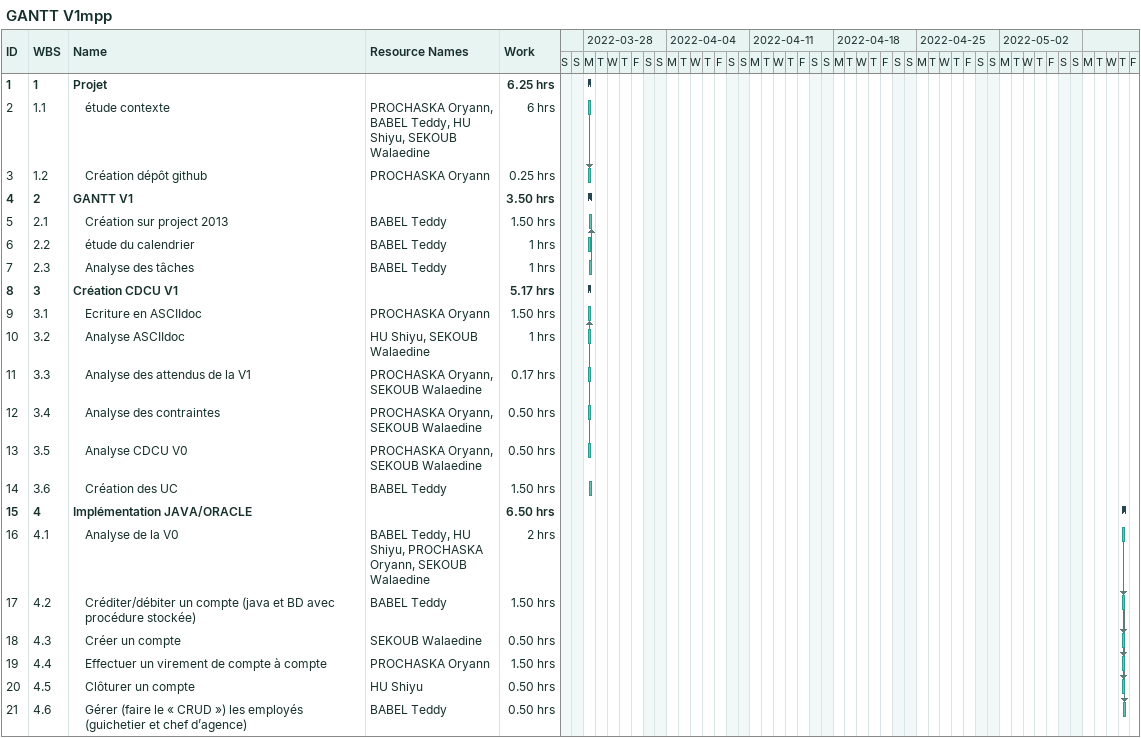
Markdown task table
GANTT V1mpp

| ID | WBS | Task | Start | Finish | Predecessors | Resources | Work (h) |
|---|---|---|---|---|---|---|---|
| 1 | 1 | **Projet** | 2022-03-28 | 2022-03-28 |  |  | 6.25 |
| 2 | 1.1 | étude contexte | 2022-03-28 | 2022-03-28 |  | PROCHASKA Oryann, BABEL Teddy, HU Shiyu, SEKOUB Walaedine | 6 |
| 3 | 1.2 | Création dépôt github | 2022-03-28 | 2022-03-28 | 2 | PROCHASKA Oryann | 0.25 |
| 4 | 2 | **GANTT V1** | 2022-03-28 | 2022-03-28 |  |  | 3.50 |
| 5 | 2.1 | Création sur project 2013 | 2022-03-28 | 2022-03-28 | 6, 7 | BABEL Teddy | 1.50 |
| 6 | 2.2 | étude du calendrier | 2022-03-28 | 2022-03-28 |  | BABEL Teddy | 1 |
| 7 | 2.3 | Analyse des tâches | 2022-03-28 | 2022-03-28 |  | BABEL Teddy | 1 |
| 8 | 3 | **Création CDCU V1** | 2022-03-28 | 2022-03-28 |  |  | 5.17 |
| 9 | 3.1 | Ecriture en ASCIIdoc | 2022-03-28 | 2022-03-28 | 10, 11, 12, 13 | PROCHASKA Oryann | 1.50 |
| 10 | 3.2 | Analyse ASCIIdoc | 2022-03-28 | 2022-03-28 |  | HU Shiyu, SEKOUB Walaedine | 1 |
| 11 | 3.3 | Analyse des attendus de la V1 | 2022-03-28 | 2022-03-28 |  | PROCHASKA Oryann, SEKOUB Walaedine | 0.17 |
| 12 | 3.4 | Analyse des contraintes | 2022-03-28 | 2022-03-28 |  | PROCHASKA Oryann, SEKOUB Walaedine | 0.50 |
| 13 | 3.5 | Analyse CDCU V0 | 2022-03-28 | 2022-03-28 |  | PROCHASKA Oryann, SEKOUB Walaedine | 0.50 |
| 14 | 3.6 | Création des UC | 2022-03-28 | 2022-03-28 |  | BABEL Teddy | 1.50 |
| 15 | 4 | **Implémentation JAVA/ORACLE** | 2022-05-12 | 2022-05-12 |  |  | 6.50 |
| 16 | 4.1 | Analyse de la V0 | 2022-05-12 | 2022-05-12 |  | BABEL Teddy, HU Shiyu, PROCHASKA Oryann, SEKOUB Walaedine | 2 |
| 17 | 4.2 | Créditer/débiter un compte (java et BD avec procédure stockée) | 2022-05-12 | 2022-05-12 | 16 | BABEL Teddy | 1.50 |
| 18 | 4.3 | Créer un compte | 2022-05-12 | 2022-05-12 | 16 | SEKOUB Walaedine | 0.50 |
| 19 | 4.4 | Effectuer un virement de compte à compte | 2022-05-12 | 2022-05-12 | 16 | PROCHASKA Oryann | 1.50 |
| 20 | 4.5 | Clôturer un compte | 2022-05-12 | 2022-05-12 | 16 | HU Shiyu | 0.50 |
| 21 | 4.6 | Gérer (faire le « CRUD ») les employés (guichetier et chef d’agence) | 2022-05-12 | 2022-05-12 | 17, 18, 19, 20 | BABEL Teddy | 0.50 |
